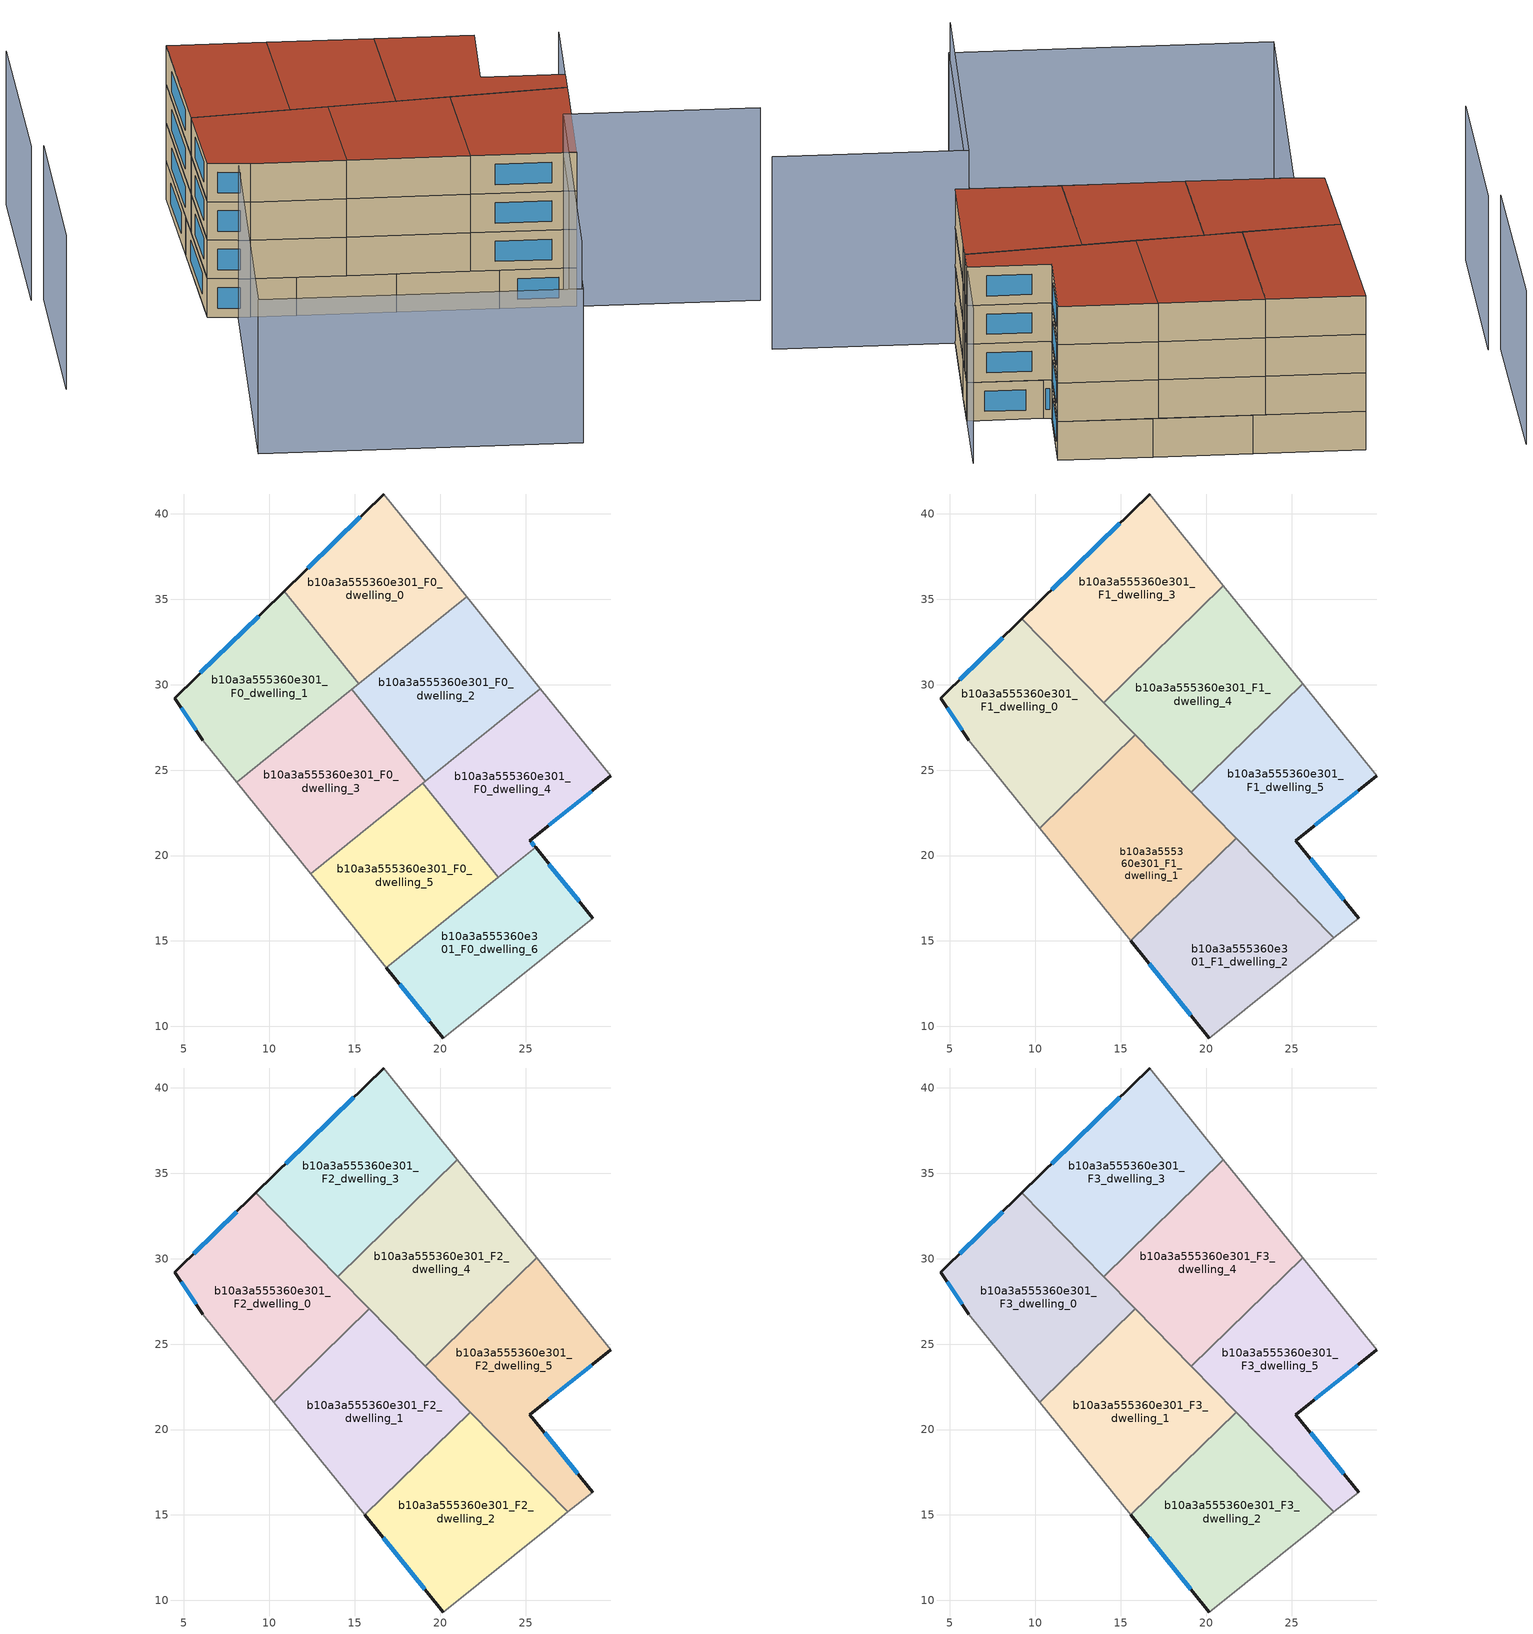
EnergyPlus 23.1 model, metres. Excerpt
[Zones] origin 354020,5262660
b10a3a555360e301_F0_dwelling_0
 floor ground (EU_floor_Construction): 16.7,41.17 21.55,35.14 15.24,30.06 10.88,35.48 z0
 wall outside (EU_wall_Construction): 16.7,41.17 10.88,35.48 z0:3
 wall to b10a3a555360e301_F0_dwelling_1 (EU_wall_Construction): 10.88,35.48 15.24,30.06 z0:3
 wall adiabatic (EU_wall_Construction): 21.55,35.14 16.7,41.17 z0:3
 wall to b10a3a555360e301_F0_dwelling_2 (EU_wall_Construction): 15.24,30.06 21.55,35.14 z0:3
 window (EU_Window_Construction): 15.33,39.83 12.24,36.82 z0.7:2.3
b10a3a555360e301_F0_dwelling_1
 floor ground (EU_floor_Construction): 10.88,35.48 15.24,30.06 8.09,24.3 6.1,26.76 4.46,29.22 z0
 wall outside (EU_wall_Construction): 10.88,35.48 4.46,29.22 6.1,26.76 z0:3
 wall adiabatic (EU_wall_Construction): 6.1,26.76 8.09,24.3 z0:3
 wall to b10a3a555360e301_F0_dwelling_3 (EU_wall_Construction): 8.09,24.3 14.82,29.72 z0:3
 wall to b10a3a555360e301_F0_dwelling_2 (EU_wall_Construction): 14.82,29.72 15.24,30.06 z0:3
 window (EU_Window_Construction): 9.37,34.01 5.97,30.69 / 4.85,28.64 5.72,27.34 z0.7:2.3
b10a3a555360e301_F0_dwelling_2
 floor ground (EU_floor_Construction): 21.55,35.14 25.87,29.78 19.14,24.36 14.82,29.72 z0
 wall to b10a3a555360e301_F0_dwelling_3 (EU_wall_Construction): 14.82,29.72 19.14,24.36 z0:3
 wall adiabatic (EU_wall_Construction): 25.87,29.78 21.55,35.14 z0:3
 wall to b10a3a555360e301_F0_dwelling_4 (EU_wall_Construction): 19.14,24.36 25.87,29.78 z0:3
 ceiling adiabatic (EU_roof_Construction): 22.92,27.41 25.64,30.06 21.55,35.14 14.82,29.72 19.14,24.36 z3
b10a3a555360e301_F0_dwelling_3
 floor ground (EU_floor_Construction): 14.82,29.72 19.14,24.36 12.41,18.94 8.09,24.3 z0
 wall adiabatic (EU_wall_Construction): 8.09,24.3 12.41,18.94 z0:3
 wall to b10a3a555360e301_F0_dwelling_5 (EU_wall_Construction): 12.41,18.94 18.97,24.22 z0:3
 wall to b10a3a555360e301_F0_dwelling_4 (EU_wall_Construction): 18.97,24.22 19.14,24.36 z0:3
 ceiling adiabatic (EU_roof_Construction): 19.14,24.36 14.82,29.72 13.94,29.01 18.77,24.07 z3
b10a3a555360e301_F0_dwelling_4
 floor ground (EU_floor_Construction): 25.87,29.78 29.98,24.67 25.25,20.88 25.58,20.47 23.4,18.72 18.97,24.22 z0
 wall outside (EU_wall_Construction): 25.58,20.47 25.25,20.88 29.98,24.67 z0:3
 wall to b10a3a555360e301_F0_dwelling_5 (EU_wall_Construction): 18.97,24.22 23.4,18.72 z0:3
 wall adiabatic (EU_wall_Construction): 29.98,24.67 25.87,29.78 z0:3
 wall to b10a3a555360e301_F0_dwelling_6 (EU_wall_Construction): 23.4,18.72 25.58,20.47 z0:3
 window (EU_Window_Construction): 26.36,21.77 28.87,23.78 / 25.5,20.57 25.33,20.78 z0.7:2.3
 ceiling adiabatic (EU_roof_Construction): 22.92,27.41 18.97,24.22 19.27,23.84 z3
b10a3a555360e301_F0_dwelling_5
 floor ground (EU_floor_Construction): 18.97,24.22 23.4,18.72 16.84,13.44 12.41,18.94 z0
 wall adiabatic (EU_wall_Construction): 12.41,18.94 16.84,13.44 z0:3
 wall to b10a3a555360e301_F0_dwelling_6 (EU_wall_Construction): 16.84,13.44 23.4,18.72 z0:3
 ceiling adiabatic (EU_roof_Construction): 19.27,23.84 18.97,24.22 18.77,24.07 19.13,23.7 z3
b10a3a555360e301_F0_dwelling_6
 floor ground (EU_floor_Construction): 25.58,20.47 28.92,16.34 26.41,14.32 20.16,9.32 16.84,13.44 z0
 wall outside (EU_wall_Construction): 16.84,13.44 20.16,9.32 / 28.92,16.34 25.58,20.47 z0:3
 wall adiabatic (EU_wall_Construction): 20.16,9.32 26.41,14.32 28.92,16.34 z0:3
 window (EU_Window_Construction): 17.62,12.47 19.39,10.29 / 28.13,17.31 26.36,19.5 z0.7:2.3
b10a3a555360e301_F1_dwelling_0
 floor to b10a3a555360e301_F0_dwelling_1 (EU_floor_Construction): 9.21,33.85 13.94,29.01 8.09,24.3 6.1,26.76 4.46,29.22 z3
 floor to b10a3a555360e301_F0_dwelling_3 (EU_floor_Construction): 13.94,29.01 15.84,27.07 10.26,21.61 8.09,24.3 z3
 wall outside (EU_wall_Construction): 9.21,33.85 4.46,29.22 6.1,26.76 z3:6
 wall to b10a3a555360e301_F1_dwelling_1 (EU_wall_Construction): 10.26,21.61 15.84,27.07 z3:6
 wall adiabatic (EU_wall_Construction): 6.1,26.76 10.26,21.61 z3:6
 wall to b10a3a555360e301_F1_dwelling_3 (EU_wall_Construction): 14,28.95 9.21,33.85 z3:6
 wall to b10a3a555360e301_F1_dwelling_4 (EU_wall_Construction): 15.84,27.07 14,28.95 z3:6
 window (EU_Window_Construction): 4.85,28.64 5.72,27.34 / 8.09,32.76 5.57,30.3 z3.7:5.3
b10a3a555360e301_F1_dwelling_1
 floor to b10a3a555360e301_F0_dwelling_5 (EU_floor_Construction): 20.58,22.22 21.63,20.91 15.58,15 12.41,18.94 18.77,24.07 z3
 floor to b10a3a555360e301_F0_dwelling_3 (EU_floor_Construction): 15.84,27.07 18.77,24.07 12.41,18.94 10.26,21.61 z3
 floor to b10a3a555360e301_F0_dwelling_4 (EU_floor_Construction): 20.58,22.22 21.75,21.02 21.63,20.91 z3
 wall to b10a3a555360e301_F1_dwelling_2 (EU_wall_Construction): 15.58,15 21.75,21.02 z3:6
 wall adiabatic (EU_wall_Construction): 10.26,21.61 15.58,15 z3:6
 wall to b10a3a555360e301_F1_dwelling_4 (EU_wall_Construction): 19.13,23.7 15.84,27.07 z3:6
 wall to b10a3a555360e301_F1_dwelling_5 (EU_wall_Construction): 21.75,21.02 19.13,23.7 z3:6
b10a3a555360e301_F1_dwelling_2
 floor to b10a3a555360e301_F0_dwelling_6 (EU_floor_Construction): 23.74,18.99 27.47,15.17 26.41,14.32 20.16,9.32 16.84,13.44 z3
 floor to b10a3a555360e301_F0_dwelling_5 (EU_floor_Construction): 21.63,20.91 23.4,18.72 16.84,13.44 15.58,15 z3
 floor to b10a3a555360e301_F0_dwelling_4 (EU_floor_Construction): 21.75,21.02 23.74,18.99 23.4,18.72 21.63,20.91 z3
 wall outside (EU_wall_Construction): 15.58,15 20.16,9.32 z3:6
 wall adiabatic (EU_wall_Construction): 20.16,9.32 26.41,14.32 27.47,15.17 z3:6
 wall to b10a3a555360e301_F1_dwelling_5 (EU_wall_Construction): 27.47,15.17 21.75,21.02 z3:6
 window (EU_Window_Construction): 16.66,13.67 19.09,10.65 z3.7:5.3
b10a3a555360e301_F1_dwelling_3
 floor to b10a3a555360e301_F0_dwelling_0 (EU_floor_Construction): 16.7,41.17 21.01,35.81 15.19,30.12 10.88,35.48 z3
 floor to b10a3a555360e301_F0_dwelling_1 (EU_floor_Construction): 10.88,35.48 15.19,30.12 14.61,29.56 13.94,29.01 9.21,33.85 z3
 floor adiabatic (EU_floor_Construction): 14.61,29.56 14,28.95 13.94,29.01 z3
 wall outside (EU_wall_Construction): 16.7,41.17 9.21,33.85 z3:6
 wall adiabatic (EU_wall_Construction): 21.01,35.81 16.7,41.17 z3:6
 wall to b10a3a555360e301_F1_dwelling_4 (EU_wall_Construction): 14,28.95 21.01,35.81 z3:6
 window (EU_Window_Construction): 14.94,39.45 10.97,35.57 z3.7:5.3
b10a3a555360e301_F1_dwelling_4
 floor to b10a3a555360e301_F0_dwelling_0 (EU_floor_Construction): 21.01,35.81 21.55,35.14 15.24,30.06 15.19,30.12 z3
 floor to b10a3a555360e301_F0_dwelling_1 (EU_floor_Construction): 15.19,30.12 15.24,30.06 14.61,29.56 z3
 floor adiabatic (EU_floor_Construction): 21.55,35.14 25.64,30.06 19.13,23.7 14,28.95 14.61,29.56 z3
 wall adiabatic (EU_wall_Construction): 25.64,30.06 21.01,35.81 z3:6
 wall to b10a3a555360e301_F1_dwelling_5 (EU_wall_Construction): 19.13,23.7 25.64,30.06 z3:6
b10a3a555360e301_F1_dwelling_5
 floor to b10a3a555360e301_F0_dwelling_4 (EU_floor_Construction): 25.87,29.78 29.98,24.67 25.25,20.88 25.58,20.47 23.74,18.99 20.58,22.22 19.27,23.84 22.92,27.41 z3
 floor to b10a3a555360e301_F0_dwelling_2 (EU_floor_Construction): 25.64,30.06 25.87,29.78 22.92,27.41 z3
 floor to b10a3a555360e301_F0_dwelling_6 (EU_floor_Construction): 25.58,20.47 28.92,16.34 27.47,15.17 23.74,18.99 z3
 floor to b10a3a555360e301_F0_dwelling_5 (EU_floor_Construction): 19.27,23.84 20.58,22.22 19.13,23.7 z3
 wall outside (EU_wall_Construction): 28.92,16.34 25.25,20.88 29.98,24.67 z3:6
 wall adiabatic (EU_wall_Construction): 27.47,15.17 28.92,16.34 / 29.98,24.67 25.64,30.06 z3:6
 window (EU_Window_Construction): 26.36,21.77 28.87,23.78 / 28.06,17.41 26.11,19.81 z3.7:5.3
b10a3a555360e301_F2_dwelling_0
 floor to b10a3a555360e301_F1_dwelling_0 (EU_floor_Construction): 9.21,33.85 15.84,27.07 10.26,21.61 6.1,26.76 4.46,29.22 z6
 wall outside (EU_wall_Construction): 9.21,33.85 4.46,29.22 6.1,26.76 z6:9
 wall to b10a3a555360e301_F2_dwelling_1 (EU_wall_Construction): 10.26,21.61 15.84,27.07 z6:9
 wall adiabatic (EU_wall_Construction): 6.1,26.76 10.26,21.61 z6:9
 wall to b10a3a555360e301_F2_dwelling_3 (EU_wall_Construction): 14,28.95 9.21,33.85 z6:9
 wall to b10a3a555360e301_F2_dwelling_4 (EU_wall_Construction): 15.84,27.07 14,28.95 z6:9
 window (EU_Window_Construction): 4.85,28.64 5.72,27.34 / 8.09,32.76 5.57,30.3 z6.7:8.3
b10a3a555360e301_F2_dwelling_1
 floor to b10a3a555360e301_F1_dwelling_1 (EU_floor_Construction): 15.84,27.07 21.75,21.02 15.58,15 10.26,21.61 z6
 wall to b10a3a555360e301_F2_dwelling_2 (EU_wall_Construction): 15.58,15 21.75,21.02 z6:9
 wall adiabatic (EU_wall_Construction): 10.26,21.61 15.58,15 z6:9
 wall to b10a3a555360e301_F2_dwelling_4 (EU_wall_Construction): 19.13,23.7 15.84,27.07 z6:9
 wall to b10a3a555360e301_F2_dwelling_5 (EU_wall_Construction): 21.75,21.02 19.13,23.7 z6:9
b10a3a555360e301_F2_dwelling_2
 floor to b10a3a555360e301_F1_dwelling_2 (EU_floor_Construction): 21.75,21.02 27.47,15.17 26.41,14.32 20.16,9.32 15.58,15 z6
 wall outside (EU_wall_Construction): 15.58,15 20.16,9.32 z6:9
 wall adiabatic (EU_wall_Construction): 20.16,9.32 26.41,14.32 27.47,15.17 z6:9
 wall to b10a3a555360e301_F2_dwelling_5 (EU_wall_Construction): 27.47,15.17 21.75,21.02 z6:9
 window (EU_Window_Construction): 16.66,13.67 19.09,10.65 z6.7:8.3
b10a3a555360e301_F2_dwelling_3
 floor to b10a3a555360e301_F1_dwelling_3 (EU_floor_Construction): 16.7,41.17 21.01,35.81 14,28.95 9.21,33.85 z6
 wall outside (EU_wall_Construction): 16.7,41.17 9.21,33.85 z6:9
 wall adiabatic (EU_wall_Construction): 21.01,35.81 16.7,41.17 z6:9
 wall to b10a3a555360e301_F2_dwelling_4 (EU_wall_Construction): 14,28.95 21.01,35.81 z6:9
 window (EU_Window_Construction): 14.94,39.45 10.97,35.57 z6.7:8.3
b10a3a555360e301_F2_dwelling_4
 floor to b10a3a555360e301_F1_dwelling_4 (EU_floor_Construction): 21.01,35.81 25.64,30.06 19.13,23.7 14,28.95 z6
 wall adiabatic (EU_wall_Construction): 25.64,30.06 21.01,35.81 z6:9
 wall to b10a3a555360e301_F2_dwelling_5 (EU_wall_Construction): 19.13,23.7 25.64,30.06 z6:9
b10a3a555360e301_F2_dwelling_5
 floor to b10a3a555360e301_F1_dwelling_5 (EU_floor_Construction): 25.64,30.06 29.98,24.67 25.25,20.88 28.92,16.34 27.47,15.17 19.13,23.7 z6
 wall outside (EU_wall_Construction): 28.92,16.34 25.25,20.88 29.98,24.67 z6:9
 wall adiabatic (EU_wall_Construction): 27.47,15.17 28.92,16.34 / 29.98,24.67 25.64,30.06 z6:9
 window (EU_Window_Construction): 26.36,21.77 28.87,23.78 / 28.06,17.41 26.11,19.81 z6.7:8.3
b10a3a555360e301_F3_dwelling_0
 floor to b10a3a555360e301_F2_dwelling_0 (EU_floor_Construction): 9.21,33.85 15.84,27.07 10.26,21.61 6.1,26.76 4.46,29.22 z9
 wall outside (EU_wall_Construction): 9.21,33.85 4.46,29.22 6.1,26.76 z9:12
 wall to b10a3a555360e301_F3_dwelling_1 (EU_wall_Construction): 10.26,21.61 15.84,27.07 z9:12
 wall adiabatic (EU_wall_Construction): 6.1,26.76 10.26,21.61 z9:12
 wall to b10a3a555360e301_F3_dwelling_3 (EU_wall_Construction): 14,28.95 9.21,33.85 z9:12
 wall to b10a3a555360e301_F3_dwelling_4 (EU_wall_Construction): 15.84,27.07 14,28.95 z9:12
 window (EU_Window_Construction): 4.85,28.64 5.72,27.34 / 8.09,32.76 5.57,30.3 z9.7:11.3
 roof outside (EU_roof_Construction): 15.84,27.07 9.21,33.85 4.46,29.22 6.1,26.76 10.26,21.61 z12
b10a3a555360e301_F3_dwelling_1
 floor to b10a3a555360e301_F2_dwelling_1 (EU_floor_Construction): 15.84,27.07 21.75,21.02 15.58,15 10.26,21.61 z9
 wall to b10a3a555360e301_F3_dwelling_2 (EU_wall_Construction): 15.58,15 21.75,21.02 z9:12
 wall adiabatic (EU_wall_Construction): 10.26,21.61 15.58,15 z9:12
 wall to b10a3a555360e301_F3_dwelling_4 (EU_wall_Construction): 19.13,23.7 15.84,27.07 z9:12
 wall to b10a3a555360e301_F3_dwelling_5 (EU_wall_Construction): 21.75,21.02 19.13,23.7 z9:12
 roof outside (EU_roof_Construction): 21.75,21.02 15.84,27.07 10.26,21.61 15.58,15 z12
b10a3a555360e301_F3_dwelling_2
 floor to b10a3a555360e301_F2_dwelling_2 (EU_floor_Construction): 21.75,21.02 27.47,15.17 26.41,14.32 20.16,9.32 15.58,15 z9
 wall outside (EU_wall_Construction): 15.58,15 20.16,9.32 z9:12
 wall adiabatic (EU_wall_Construction): 20.16,9.32 26.41,14.32 27.47,15.17 z9:12
 wall to b10a3a555360e301_F3_dwelling_5 (EU_wall_Construction): 27.47,15.17 21.75,21.02 z9:12
 window (EU_Window_Construction): 16.66,13.67 19.09,10.65 z9.7:11.3
 roof outside (EU_roof_Construction): 26.41,14.32 27.47,15.17 21.75,21.02 15.58,15 20.16,9.32 z12
b10a3a555360e301_F3_dwelling_3
 floor to b10a3a555360e301_F2_dwelling_3 (EU_floor_Construction): 16.7,41.17 21.01,35.81 14,28.95 9.21,33.85 z9
 wall outside (EU_wall_Construction): 16.7,41.17 9.21,33.85 z9:12
 wall adiabatic (EU_wall_Construction): 21.01,35.81 16.7,41.17 z9:12
 wall to b10a3a555360e301_F3_dwelling_4 (EU_wall_Construction): 14,28.95 21.01,35.81 z9:12
 window (EU_Window_Construction): 14.94,39.45 10.97,35.57 z9.7:11.3
 roof outside (EU_roof_Construction): 21.01,35.81 16.7,41.17 9.21,33.85 14,28.95 z12
b10a3a555360e301_F3_dwelling_4
 floor to b10a3a555360e301_F2_dwelling_4 (EU_floor_Construction): 21.01,35.81 25.64,30.06 19.13,23.7 14,28.95 z9
 wall adiabatic (EU_wall_Construction): 25.64,30.06 21.01,35.81 z9:12
 wall to b10a3a555360e301_F3_dwelling_5 (EU_wall_Construction): 19.13,23.7 25.64,30.06 z9:12
 roof outside (EU_roof_Construction): 25.64,30.06 21.01,35.81 14,28.95 19.13,23.7 z12
b10a3a555360e301_F3_dwelling_5
 floor to b10a3a555360e301_F2_dwelling_5 (EU_floor_Construction): 25.64,30.06 29.98,24.67 25.25,20.88 28.92,16.34 27.47,15.17 19.13,23.7 z9
 wall outside (EU_wall_Construction): 28.92,16.34 25.25,20.88 29.98,24.67 z9:12
 wall adiabatic (EU_wall_Construction): 27.47,15.17 28.92,16.34 / 29.98,24.67 25.64,30.06 z9:12
 window (EU_Window_Construction): 26.36,21.77 28.87,23.78 / 28.06,17.41 26.11,19.81 z9.7:11.3
 roof outside (EU_roof_Construction): 28.92,16.34 25.25,20.88 29.98,24.67 25.64,30.06 19.13,23.7 27.47,15.17 z12
shading: 5.28,-1.42 19.6,10.06 / 19.6,10.06 28.05,-0.49 z0:15; 20.17,9.32 33.61,20.16 / 0.13,39.86 -9.55,31.29 / 9.8,49.73 -0.44,40.5 / 4.35,-2.21 -9.66,15.17 / -9.66,15.17 5.56,27.43 / 5.56,27.43 19.57,10.05 / 19.57,10.05 4.35,-2.21 z0:12
[Building]
EU S2 Campaign: North Axis=0; Terrain=City; Solar Distribution=FullExterior
[Site:Location]
Budapest.Ferenc.Liszt.Intl.AP: Latitude=47.437; Longitude=19.256; Time Zone=1; Elevation=185
[SizingPeriod:WeatherFileDays]
AnnualSizingPeriod: Begin Month=1; Begin Day of Month=1; End Month=12; End Day of Month=31; Day of Week for Start Day=Monday; Use Weather File Daylight Saving Period=No; Use Weather File Rain and Snow Indicators=No
[MATERIAL]
EU_InternalMass_Material: Roughness=MediumRough; Thickness=0.1; Conductivity=1; Density=1800; Specific Heat=900; Thermal Absorptance=0.9; Solar Absorptance=0.7; Visible Absorptance=0.7
[MATERIAL:NOMASS] Roughness=MediumRough; Thermal Absorptance=0.9; Solar Absorptance=0.7; Visible Absorptance=0.7
Name | Thermal Resistance
EU_wall_NoMass | 0.832559
EU_roof_NoMass | 1.39638
EU_floor_NoMass | 0.872794
[WINDOWMATERIAL:SIMPLEGLAZINGSYSTEM]
EU_Window_SimpleGlazing: UFactor=2.79869; Solar Heat Gain Coefficient=0.75; Visible Transmittance=0.75
[CONSTRUCTION]
EU_wall_Construction: EU_wall_NoMass
EU_roof_Construction: EU_roof_NoMass
EU_floor_Construction: EU_floor_NoMass
EU_Window_Construction: EU_Window_SimpleGlazing
EU_InternalMass_Construction: EU_InternalMass_Material
[ZONE] Type=1; Multiplier=1; Ceiling Height=autocalculate; Floor Area=autocalculate; Part of Total Floor Area=Yes
Name | Volume
b10a3a555360e301_F0_dwelling_0 | 178.495
b10a3a555360e301_F1_dwelling_0; b10a3a555360e301_F2_dwelling_0; b10a3a555360e301_F3_dwelling_0 | 208.246
b10a3a555360e301_F0_dwelling_1 | 178.487
b10a3a555360e301_F1_dwelling_1; b10a3a555360e301_F2_dwelling_1; b10a3a555360e301_F3_dwelling_1 | 208.237
b10a3a555360e301_F0_dwelling_2 | 178.506
b10a3a555360e301_F1_dwelling_2; b10a3a555360e301_F2_dwelling_2; b10a3a555360e301_F3_dwelling_2 | 208.244
b10a3a555360e301_F0_dwelling_3 | 178.489
b10a3a555360e301_F1_dwelling_3; b10a3a555360e301_F2_dwelling_3; b10a3a555360e301_F3_dwelling_3 | 208.241
b10a3a555360e301_F0_dwelling_4 | 178.503
b10a3a555360e301_F1_dwelling_4; b10a3a555360e301_F2_dwelling_4; b10a3a555360e301_F3_dwelling_4 | 208.252
b10a3a555360e301_F0_dwelling_5 | 178.513
b10a3a555360e301_F1_dwelling_5; b10a3a555360e301_F2_dwelling_5; b10a3a555360e301_F3_dwelling_5 | 208.219
b10a3a555360e301_F0_dwelling_6 | 178.493
[INTERNALMASS] Construction=EU_InternalMass_Construction
Name | Zone or ZoneList | Surface Area
b10a3a555360e301_F0_dwelling_0_EU_InternalMass | b10a3a555360e301_F0_dwelling_0 | 59.4965
b10a3a555360e301_F0_dwelling_1_EU_InternalMass | b10a3a555360e301_F0_dwelling_1 | 59.4963
b10a3a555360e301_F0_dwelling_2_EU_InternalMass | b10a3a555360e301_F0_dwelling_2 | 59.4995
b10a3a555360e301_F0_dwelling_3_EU_InternalMass | b10a3a555360e301_F0_dwelling_3 | 59.4948
b10a3a555360e301_F0_dwelling_4_EU_InternalMass | b10a3a555360e301_F0_dwelling_4 | 59.5
b10a3a555360e301_F0_dwelling_5_EU_InternalMass | b10a3a555360e301_F0_dwelling_5 | 59.5033
b10a3a555360e301_F0_dwelling_6_EU_InternalMass | b10a3a555360e301_F0_dwelling_6 | 59.4975
b10a3a555360e301_F1_dwelling_0_EU_InternalMass | b10a3a555360e301_F1_dwelling_0 | 69.4153
b10a3a555360e301_F1_dwelling_1_EU_InternalMass | b10a3a555360e301_F1_dwelling_1 | 69.4122
b10a3a555360e301_F1_dwelling_2_EU_InternalMass | b10a3a555360e301_F1_dwelling_2 | 69.4147
b10a3a555360e301_F1_dwelling_3_EU_InternalMass | b10a3a555360e301_F1_dwelling_3 | 69.4137
b10a3a555360e301_F1_dwelling_4_EU_InternalMass | b10a3a555360e301_F1_dwelling_4 | 69.4174
b10a3a555360e301_F1_dwelling_5_EU_InternalMass | b10a3a555360e301_F1_dwelling_5 | 69.4065
b10a3a555360e301_F2_dwelling_0_EU_InternalMass | b10a3a555360e301_F2_dwelling_0 | 69.4153
b10a3a555360e301_F2_dwelling_1_EU_InternalMass | b10a3a555360e301_F2_dwelling_1 | 69.4122
b10a3a555360e301_F2_dwelling_2_EU_InternalMass | b10a3a555360e301_F2_dwelling_2 | 69.4147
b10a3a555360e301_F2_dwelling_3_EU_InternalMass | b10a3a555360e301_F2_dwelling_3 | 69.4137
b10a3a555360e301_F2_dwelling_4_EU_InternalMass | b10a3a555360e301_F2_dwelling_4 | 69.4174
b10a3a555360e301_F2_dwelling_5_EU_InternalMass | b10a3a555360e301_F2_dwelling_5 | 69.4065
b10a3a555360e301_F3_dwelling_0_EU_InternalMass | b10a3a555360e301_F3_dwelling_0 | 69.4153
b10a3a555360e301_F3_dwelling_1_EU_InternalMass | b10a3a555360e301_F3_dwelling_1 | 69.4122
b10a3a555360e301_F3_dwelling_2_EU_InternalMass | b10a3a555360e301_F3_dwelling_2 | 69.4147
b10a3a555360e301_F3_dwelling_3_EU_InternalMass | b10a3a555360e301_F3_dwelling_3 | 69.4137
b10a3a555360e301_F3_dwelling_4_EU_InternalMass | b10a3a555360e301_F3_dwelling_4 | 69.4174
b10a3a555360e301_F3_dwelling_5_EU_InternalMass | b10a3a555360e301_F3_dwelling_5 | 69.4065
[OTHEREQUIPMENT] Fuel Type=Electricity; Design Level Calculation Method=Watts/Area; Power per Zone Floor Area=1; Fraction Latent=0; Fraction Radiant=0; Fraction Lost=0; Carbon Dioxide Generation Rate=0; EndUse Subcategory=EU_Step8_InternalGains
Name | Zone or ZoneList or Space or SpaceList | Schedule
EU_Step8_InternalGain_b10a3a555360e301_F0_dwelling_0_f000 | b10a3a555360e301_F0_dwelling_0 | EU_Step8_GainSchedule_b10a3a555360e301_F0_dwelling_0_f000
EU_Step8_InternalGain_b10a3a555360e301_F0_dwelling_1_f000 | b10a3a555360e301_F0_dwelling_1 | EU_Step8_GainSchedule_b10a3a555360e301_F0_dwelling_1_f000
EU_Step8_InternalGain_b10a3a555360e301_F0_dwelling_2_f000 | b10a3a555360e301_F0_dwelling_2 | EU_Step8_GainSchedule_b10a3a555360e301_F0_dwelling_2_f000
EU_Step8_InternalGain_b10a3a555360e301_F0_dwelling_3_f000 | b10a3a555360e301_F0_dwelling_3 | EU_Step8_GainSchedule_b10a3a555360e301_F0_dwelling_3_f000
EU_Step8_InternalGain_b10a3a555360e301_F0_dwelling_4_f000 | b10a3a555360e301_F0_dwelling_4 | EU_Step8_GainSchedule_b10a3a555360e301_F0_dwelling_4_f000
EU_Step8_InternalGain_b10a3a555360e301_F0_dwelling_5_f000 | b10a3a555360e301_F0_dwelling_5 | EU_Step8_GainSchedule_b10a3a555360e301_F0_dwelling_5_f000
EU_Step8_InternalGain_b10a3a555360e301_F0_dwelling_6_f000 | b10a3a555360e301_F0_dwelling_6 | EU_Step8_GainSchedule_b10a3a555360e301_F0_dwelling_6_f000
EU_Step8_InternalGain_b10a3a555360e301_F1_dwelling_0_f000 | b10a3a555360e301_F1_dwelling_0 | EU_Step8_GainSchedule_b10a3a555360e301_F1_dwelling_0_f000
EU_Step8_InternalGain_b10a3a555360e301_F1_dwelling_1_f000 | b10a3a555360e301_F1_dwelling_1 | EU_Step8_GainSchedule_b10a3a555360e301_F1_dwelling_1_f000
EU_Step8_InternalGain_b10a3a555360e301_F1_dwelling_2_f000 | b10a3a555360e301_F1_dwelling_2 | EU_Step8_GainSchedule_b10a3a555360e301_F1_dwelling_2_f000
EU_Step8_InternalGain_b10a3a555360e301_F1_dwelling_3_f000 | b10a3a555360e301_F1_dwelling_3 | EU_Step8_GainSchedule_b10a3a555360e301_F1_dwelling_3_f000
EU_Step8_InternalGain_b10a3a555360e301_F1_dwelling_4_f000 | b10a3a555360e301_F1_dwelling_4 | EU_Step8_GainSchedule_b10a3a555360e301_F1_dwelling_4_f000
EU_Step8_InternalGain_b10a3a555360e301_F1_dwelling_5_f000 | b10a3a555360e301_F1_dwelling_5 | EU_Step8_GainSchedule_b10a3a555360e301_F1_dwelling_5_f000
EU_Step8_InternalGain_b10a3a555360e301_F2_dwelling_0_f000 | b10a3a555360e301_F2_dwelling_0 | EU_Step8_GainSchedule_b10a3a555360e301_F2_dwelling_0_f000
EU_Step8_InternalGain_b10a3a555360e301_F2_dwelling_1_f000 | b10a3a555360e301_F2_dwelling_1 | EU_Step8_GainSchedule_b10a3a555360e301_F2_dwelling_1_f000
EU_Step8_InternalGain_b10a3a555360e301_F2_dwelling_2_f000 | b10a3a555360e301_F2_dwelling_2 | EU_Step8_GainSchedule_b10a3a555360e301_F2_dwelling_2_f000
EU_Step8_InternalGain_b10a3a555360e301_F2_dwelling_3_f000 | b10a3a555360e301_F2_dwelling_3 | EU_Step8_GainSchedule_b10a3a555360e301_F2_dwelling_3_f000
EU_Step8_InternalGain_b10a3a555360e301_F2_dwelling_4_f000 | b10a3a555360e301_F2_dwelling_4 | EU_Step8_GainSchedule_b10a3a555360e301_F2_dwelling_4_f000
EU_Step8_InternalGain_b10a3a555360e301_F2_dwelling_5_f000 | b10a3a555360e301_F2_dwelling_5 | EU_Step8_GainSchedule_b10a3a555360e301_F2_dwelling_5_f000
EU_Step8_InternalGain_b10a3a555360e301_F3_dwelling_0_f000 | b10a3a555360e301_F3_dwelling_0 | EU_Step8_GainSchedule_b10a3a555360e301_F3_dwelling_0_f000
EU_Step8_InternalGain_b10a3a555360e301_F3_dwelling_1_f000 | b10a3a555360e301_F3_dwelling_1 | EU_Step8_GainSchedule_b10a3a555360e301_F3_dwelling_1_f000
EU_Step8_InternalGain_b10a3a555360e301_F3_dwelling_2_f000 | b10a3a555360e301_F3_dwelling_2 | EU_Step8_GainSchedule_b10a3a555360e301_F3_dwelling_2_f000
EU_Step8_InternalGain_b10a3a555360e301_F3_dwelling_3_f000 | b10a3a555360e301_F3_dwelling_3 | EU_Step8_GainSchedule_b10a3a555360e301_F3_dwelling_3_f000
EU_Step8_InternalGain_b10a3a555360e301_F3_dwelling_4_f000 | b10a3a555360e301_F3_dwelling_4 | EU_Step8_GainSchedule_b10a3a555360e301_F3_dwelling_4_f000
EU_Step8_InternalGain_b10a3a555360e301_F3_dwelling_5_f000 | b10a3a555360e301_F3_dwelling_5 | EU_Step8_GainSchedule_b10a3a555360e301_F3_dwelling_5_f000
[ZONEVENTILATION:DESIGNFLOWRATE] Schedule=EU_AlwaysOn; Design Flow Rate Calculation Method=AirChanges/Hour; Air Changes per Hour=0.475469; Ventilation Type=Natural; Fan Pressure Rise=0; Fan Total Efficiency=1; Constant Term Coefficient=1; Temperature Term Coefficient=0; Velocity Term Coefficient=0; Velocity Squared Term Coefficient=0; Minimum Indoor Temperature=-100; Maximum Indoor Temperature=100; Delta Temperature=-100; Minimum Outdoor Temperature=-100; Maximum Outdoor Temperature=100; Maximum Wind Speed=40
Name | Zone or ZoneList or Space or SpaceList
EU_ConstantAir_b10a3a555360e301_F0_dwelling_0 | b10a3a555360e301_F0_dwelling_0
EU_ConstantAir_b10a3a555360e301_F0_dwelling_1 | b10a3a555360e301_F0_dwelling_1
EU_ConstantAir_b10a3a555360e301_F0_dwelling_2 | b10a3a555360e301_F0_dwelling_2
EU_ConstantAir_b10a3a555360e301_F0_dwelling_3 | b10a3a555360e301_F0_dwelling_3
EU_ConstantAir_b10a3a555360e301_F0_dwelling_4 | b10a3a555360e301_F0_dwelling_4
EU_ConstantAir_b10a3a555360e301_F0_dwelling_5 | b10a3a555360e301_F0_dwelling_5
EU_ConstantAir_b10a3a555360e301_F0_dwelling_6 | b10a3a555360e301_F0_dwelling_6
EU_ConstantAir_b10a3a555360e301_F1_dwelling_0 | b10a3a555360e301_F1_dwelling_0
EU_ConstantAir_b10a3a555360e301_F1_dwelling_1 | b10a3a555360e301_F1_dwelling_1
EU_ConstantAir_b10a3a555360e301_F1_dwelling_2 | b10a3a555360e301_F1_dwelling_2
EU_ConstantAir_b10a3a555360e301_F1_dwelling_3 | b10a3a555360e301_F1_dwelling_3
EU_ConstantAir_b10a3a555360e301_F1_dwelling_4 | b10a3a555360e301_F1_dwelling_4
EU_ConstantAir_b10a3a555360e301_F1_dwelling_5 | b10a3a555360e301_F1_dwelling_5
EU_ConstantAir_b10a3a555360e301_F2_dwelling_0 | b10a3a555360e301_F2_dwelling_0
EU_ConstantAir_b10a3a555360e301_F2_dwelling_1 | b10a3a555360e301_F2_dwelling_1
EU_ConstantAir_b10a3a555360e301_F2_dwelling_2 | b10a3a555360e301_F2_dwelling_2
EU_ConstantAir_b10a3a555360e301_F2_dwelling_3 | b10a3a555360e301_F2_dwelling_3
EU_ConstantAir_b10a3a555360e301_F2_dwelling_4 | b10a3a555360e301_F2_dwelling_4
EU_ConstantAir_b10a3a555360e301_F2_dwelling_5 | b10a3a555360e301_F2_dwelling_5
EU_ConstantAir_b10a3a555360e301_F3_dwelling_0 | b10a3a555360e301_F3_dwelling_0
EU_ConstantAir_b10a3a555360e301_F3_dwelling_1 | b10a3a555360e301_F3_dwelling_1
EU_ConstantAir_b10a3a555360e301_F3_dwelling_2 | b10a3a555360e301_F3_dwelling_2
EU_ConstantAir_b10a3a555360e301_F3_dwelling_3 | b10a3a555360e301_F3_dwelling_3
EU_ConstantAir_b10a3a555360e301_F3_dwelling_4 | b10a3a555360e301_F3_dwelling_4
EU_ConstantAir_b10a3a555360e301_F3_dwelling_5 | b10a3a555360e301_F3_dwelling_5
[HVACTEMPLATE:THERMOSTAT] Constant Heating Setpoint=20; Constant Cooling Setpoint=50
EU_HeatOnly_b10a3a555360e301_F0_dwelling_0; EU_HeatOnly_b10a3a555360e301_F0_dwelling_1; EU_HeatOnly_b10a3a555360e301_F0_dwelling_2; EU_HeatOnly_b10a3a555360e301_F0_dwelling_3; EU_HeatOnly_b10a3a555360e301_F0_dwelling_4; EU_HeatOnly_b10a3a555360e301_F0_dwelling_5; EU_HeatOnly_b10a3a555360e301_F0_dwelling_6; EU_HeatOnly_b10a3a555360e301_F1_dwelling_0; EU_HeatOnly_b10a3a555360e301_F1_dwelling_1; EU_HeatOnly_b10a3a555360e301_F1_dwelling_2; EU_HeatOnly_b10a3a555360e301_F1_dwelling_3; EU_HeatOnly_b10a3a555360e301_F1_dwelling_4; EU_HeatOnly_b10a3a555360e301_F1_dwelling_5; EU_HeatOnly_b10a3a555360e301_F2_dwelling_0; EU_HeatOnly_b10a3a555360e301_F2_dwelling_1; EU_HeatOnly_b10a3a555360e301_F2_dwelling_2; EU_HeatOnly_b10a3a555360e301_F2_dwelling_3; EU_HeatOnly_b10a3a555360e301_F2_dwelling_4; EU_HeatOnly_b10a3a555360e301_F2_dwelling_5; EU_HeatOnly_b10a3a555360e301_F3_dwelling_0; EU_HeatOnly_b10a3a555360e301_F3_dwelling_1; EU_HeatOnly_b10a3a555360e301_F3_dwelling_2; EU_HeatOnly_b10a3a555360e301_F3_dwelling_3; EU_HeatOnly_b10a3a555360e301_F3_dwelling_4; EU_HeatOnly_b10a3a555360e301_F3_dwelling_5
[HVACTEMPLATE:ZONE:IDEALLOADSAIRSYSTEM] System Availability Schedule=EU_AlwaysOn; Maximum Heating Supply Air Temperature=50; Minimum Cooling Supply Air Temperature=13; Maximum Heating Supply Air Humidity Ratio=0.0156; Minimum Cooling Supply Air Humidity Ratio=0.0077; Heating Limit=NoLimit; Cooling Limit=NoLimit; Heating Availability Schedule=EU_AlwaysOn; Cooling Availability Schedule=EU_CoolingOff; Dehumidification Control Type=ConstantSensibleHeatRatio; Cooling Sensible Heat Ratio=0.7; Dehumidification Setpoint=60; Humidification Control Type=None; Humidification Setpoint=30; Outdoor Air Method=None; Outdoor Air Flow Rate per Person=0.00944; Outdoor Air Flow Rate per Zone Floor Area=0; Outdoor Air Flow Rate per Zone=0; Demand Controlled Ventilation Type=None; Outdoor Air Economizer Type=NoEconomizer; Heat Recovery Type=None; Sensible Heat Recovery Effectiveness=0.7; Latent Heat Recovery Effectiveness=0.65
Name | Template Thermostat
b10a3a555360e301_F0_dwelling_0 | EU_HeatOnly_b10a3a555360e301_F0_dwelling_0
b10a3a555360e301_F0_dwelling_1 | EU_HeatOnly_b10a3a555360e301_F0_dwelling_1
b10a3a555360e301_F0_dwelling_2 | EU_HeatOnly_b10a3a555360e301_F0_dwelling_2
b10a3a555360e301_F0_dwelling_3 | EU_HeatOnly_b10a3a555360e301_F0_dwelling_3
b10a3a555360e301_F0_dwelling_4 | EU_HeatOnly_b10a3a555360e301_F0_dwelling_4
b10a3a555360e301_F0_dwelling_5 | EU_HeatOnly_b10a3a555360e301_F0_dwelling_5
b10a3a555360e301_F0_dwelling_6 | EU_HeatOnly_b10a3a555360e301_F0_dwelling_6
b10a3a555360e301_F1_dwelling_0 | EU_HeatOnly_b10a3a555360e301_F1_dwelling_0
b10a3a555360e301_F1_dwelling_1 | EU_HeatOnly_b10a3a555360e301_F1_dwelling_1
b10a3a555360e301_F1_dwelling_2 | EU_HeatOnly_b10a3a555360e301_F1_dwelling_2
b10a3a555360e301_F1_dwelling_3 | EU_HeatOnly_b10a3a555360e301_F1_dwelling_3
b10a3a555360e301_F1_dwelling_4 | EU_HeatOnly_b10a3a555360e301_F1_dwelling_4
b10a3a555360e301_F1_dwelling_5 | EU_HeatOnly_b10a3a555360e301_F1_dwelling_5
b10a3a555360e301_F2_dwelling_0 | EU_HeatOnly_b10a3a555360e301_F2_dwelling_0
b10a3a555360e301_F2_dwelling_1 | EU_HeatOnly_b10a3a555360e301_F2_dwelling_1
b10a3a555360e301_F2_dwelling_2 | EU_HeatOnly_b10a3a555360e301_F2_dwelling_2
b10a3a555360e301_F2_dwelling_3 | EU_HeatOnly_b10a3a555360e301_F2_dwelling_3
b10a3a555360e301_F2_dwelling_4 | EU_HeatOnly_b10a3a555360e301_F2_dwelling_4
b10a3a555360e301_F2_dwelling_5 | EU_HeatOnly_b10a3a555360e301_F2_dwelling_5
b10a3a555360e301_F3_dwelling_0 | EU_HeatOnly_b10a3a555360e301_F3_dwelling_0
b10a3a555360e301_F3_dwelling_1 | EU_HeatOnly_b10a3a555360e301_F3_dwelling_1
b10a3a555360e301_F3_dwelling_2 | EU_HeatOnly_b10a3a555360e301_F3_dwelling_2
b10a3a555360e301_F3_dwelling_3 | EU_HeatOnly_b10a3a555360e301_F3_dwelling_3
b10a3a555360e301_F3_dwelling_4 | EU_HeatOnly_b10a3a555360e301_F3_dwelling_4
b10a3a555360e301_F3_dwelling_5 | EU_HeatOnly_b10a3a555360e301_F3_dwelling_5
[SIZING:ZONE] Zone Cooling Design Supply Air Temperature Input Method=SupplyAirTemperature; Zone Cooling Design Supply Air Temperature=13; Zone Heating Design Supply Air Temperature Input Method=SupplyAirTemperature; Zone Heating Design Supply Air Temperature=50; Zone Cooling Design Supply Air Humidity Ratio=0.008; Zone Heating Design Supply Air Humidity Ratio=0.008; Cooling Design Air Flow Method=DesignDay; Cooling Design Air Flow Rate=0; Cooling Minimum Air Flow per Zone Floor Area=0.000762; Cooling Minimum Air Flow=0; Cooling Minimum Air Flow Fraction=0.2; Heating Design Air Flow Method=DesignDay; Heating Design Air Flow Rate=0; Heating Maximum Air Flow per Zone Floor Area=0.002032; Heating Maximum Air Flow=0.141576; Heating Maximum Air Flow Fraction=0.3; Account for Dedicated Outdoor Air System=No; Dedicated Outdoor Air System Control Strategy=NeutralSupplyAir; Dedicated Outdoor Air Low Setpoint Temperature for Design=autosize; Dedicated Outdoor Air High Setpoint Temperature for Design=autosize; Zone Load Sizing Method=Sensible Load Only No Latent Load; Zone Latent Cooling Design Supply Air Humidity Ratio Input Method=HumidityRatioDifference; Zone Cooling Design Supply Air Humidity Ratio Difference=0.005; Zone Latent Heating Design Supply Air Humidity Ratio Input Method=HumidityRatioDifference; Zone Humidification Design Supply Air Humidity Ratio Difference=0.005
b10a3a555360e301_F0_dwelling_0; b10a3a555360e301_F0_dwelling_1; b10a3a555360e301_F0_dwelling_2; b10a3a555360e301_F0_dwelling_3; b10a3a555360e301_F0_dwelling_4; b10a3a555360e301_F0_dwelling_5; b10a3a555360e301_F0_dwelling_6; b10a3a555360e301_F1_dwelling_0; b10a3a555360e301_F1_dwelling_1; b10a3a555360e301_F1_dwelling_2; b10a3a555360e301_F1_dwelling_3; b10a3a555360e301_F1_dwelling_4; b10a3a555360e301_F1_dwelling_5; b10a3a555360e301_F2_dwelling_0; b10a3a555360e301_F2_dwelling_1; b10a3a555360e301_F2_dwelling_2; b10a3a555360e301_F2_dwelling_3; b10a3a555360e301_F2_dwelling_4; b10a3a555360e301_F2_dwelling_5; b10a3a555360e301_F3_dwelling_0; b10a3a555360e301_F3_dwelling_1; b10a3a555360e301_F3_dwelling_2; b10a3a555360e301_F3_dwelling_3; b10a3a555360e301_F3_dwelling_4; b10a3a555360e301_F3_dwelling_5
[SCHEDULE:CONSTANT]
Name | Hourly Value
EU_AlwaysOn | 1
EU_CoolingOff | 0
[SCHEDULE:FILE] Column Number=1; Rows to Skip at Top=0; Number of Hours of Data=8760; Column Separator=Comma; Interpolate to Timestep=No; Minutes per Item=60; Adjust Schedule for Daylight Savings=Yes
Name | File
EU_Step8_GainSchedule_b10a3a555360e301_F0_dwelling_0_f000 | ../../schedules/b10a3a555360e301/b10a3a555360e301_F0_dwelling_0_f000_gain.csv
EU_Step8_GainSchedule_b10a3a555360e301_F0_dwelling_1_f000 | ../../schedules/b10a3a555360e301/b10a3a555360e301_F0_dwelling_1_f000_gain.csv
EU_Step8_GainSchedule_b10a3a555360e301_F0_dwelling_2_f000 | ../../schedules/b10a3a555360e301/b10a3a555360e301_F0_dwelling_2_f000_gain.csv
EU_Step8_GainSchedule_b10a3a555360e301_F0_dwelling_3_f000 | ../../schedules/b10a3a555360e301/b10a3a555360e301_F0_dwelling_3_f000_gain.csv
EU_Step8_GainSchedule_b10a3a555360e301_F0_dwelling_4_f000 | ../../schedules/b10a3a555360e301/b10a3a555360e301_F0_dwelling_4_f000_gain.csv
EU_Step8_GainSchedule_b10a3a555360e301_F0_dwelling_5_f000 | ../../schedules/b10a3a555360e301/b10a3a555360e301_F0_dwelling_5_f000_gain.csv
EU_Step8_GainSchedule_b10a3a555360e301_F0_dwelling_6_f000 | ../../schedules/b10a3a555360e301/b10a3a555360e301_F0_dwelling_6_f000_gain.csv
EU_Step8_GainSchedule_b10a3a555360e301_F1_dwelling_0_f000 | ../../schedules/b10a3a555360e301/b10a3a555360e301_F1_dwelling_0_f000_gain.csv
EU_Step8_GainSchedule_b10a3a555360e301_F1_dwelling_1_f000 | ../../schedules/b10a3a555360e301/b10a3a555360e301_F1_dwelling_1_f000_gain.csv
EU_Step8_GainSchedule_b10a3a555360e301_F1_dwelling_2_f000 | ../../schedules/b10a3a555360e301/b10a3a555360e301_F1_dwelling_2_f000_gain.csv
EU_Step8_GainSchedule_b10a3a555360e301_F1_dwelling_3_f000 | ../../schedules/b10a3a555360e301/b10a3a555360e301_F1_dwelling_3_f000_gain.csv
EU_Step8_GainSchedule_b10a3a555360e301_F1_dwelling_4_f000 | ../../schedules/b10a3a555360e301/b10a3a555360e301_F1_dwelling_4_f000_gain.csv
EU_Step8_GainSchedule_b10a3a555360e301_F1_dwelling_5_f000 | ../../schedules/b10a3a555360e301/b10a3a555360e301_F1_dwelling_5_f000_gain.csv
EU_Step8_GainSchedule_b10a3a555360e301_F2_dwelling_0_f000 | ../../schedules/b10a3a555360e301/b10a3a555360e301_F2_dwelling_0_f000_gain.csv
EU_Step8_GainSchedule_b10a3a555360e301_F2_dwelling_1_f000 | ../../schedules/b10a3a555360e301/b10a3a555360e301_F2_dwelling_1_f000_gain.csv
EU_Step8_GainSchedule_b10a3a555360e301_F2_dwelling_2_f000 | ../../schedules/b10a3a555360e301/b10a3a555360e301_F2_dwelling_2_f000_gain.csv
EU_Step8_GainSchedule_b10a3a555360e301_F2_dwelling_3_f000 | ../../schedules/b10a3a555360e301/b10a3a555360e301_F2_dwelling_3_f000_gain.csv
EU_Step8_GainSchedule_b10a3a555360e301_F2_dwelling_4_f000 | ../../schedules/b10a3a555360e301/b10a3a555360e301_F2_dwelling_4_f000_gain.csv
EU_Step8_GainSchedule_b10a3a555360e301_F2_dwelling_5_f000 | ../../schedules/b10a3a555360e301/b10a3a555360e301_F2_dwelling_5_f000_gain.csv
EU_Step8_GainSchedule_b10a3a555360e301_F3_dwelling_0_f000 | ../../schedules/b10a3a555360e301/b10a3a555360e301_F3_dwelling_0_f000_gain.csv
EU_Step8_GainSchedule_b10a3a555360e301_F3_dwelling_1_f000 | ../../schedules/b10a3a555360e301/b10a3a555360e301_F3_dwelling_1_f000_gain.csv
EU_Step8_GainSchedule_b10a3a555360e301_F3_dwelling_2_f000 | ../../schedules/b10a3a555360e301/b10a3a555360e301_F3_dwelling_2_f000_gain.csv
EU_Step8_GainSchedule_b10a3a555360e301_F3_dwelling_3_f000 | ../../schedules/b10a3a555360e301/b10a3a555360e301_F3_dwelling_3_f000_gain.csv
EU_Step8_GainSchedule_b10a3a555360e301_F3_dwelling_4_f000 | ../../schedules/b10a3a555360e301/b10a3a555360e301_F3_dwelling_4_f000_gain.csv
EU_Step8_GainSchedule_b10a3a555360e301_F3_dwelling_5_f000 | ../../schedules/b10a3a555360e301/b10a3a555360e301_F3_dwelling_5_f000_gain.csv
